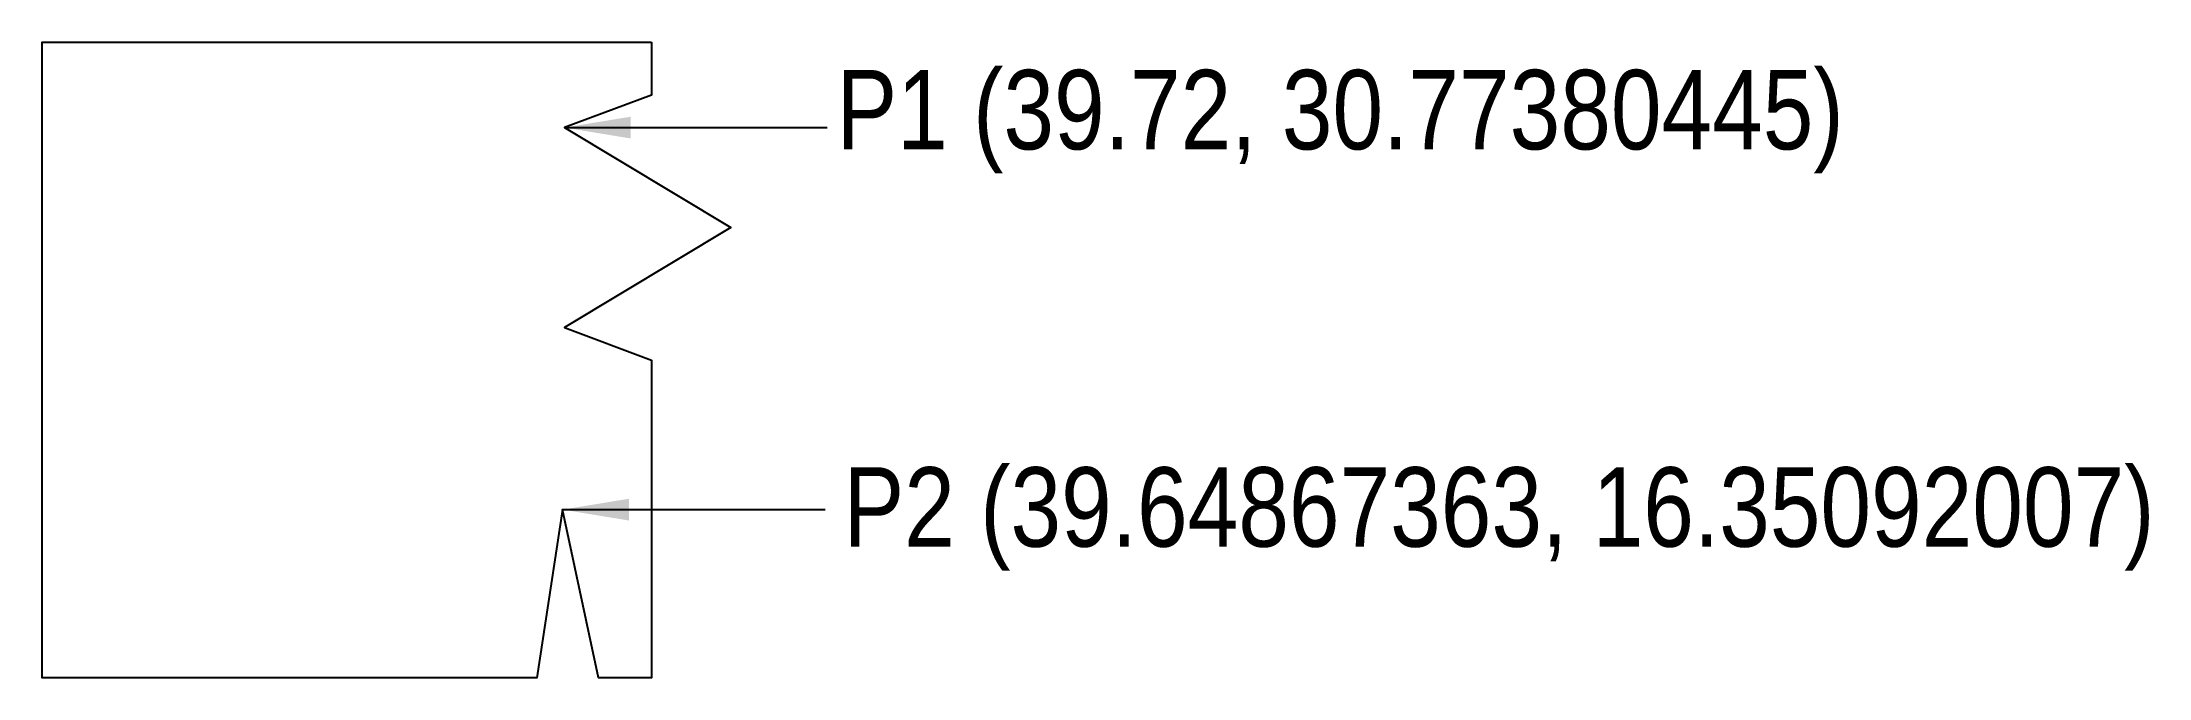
# Model space of a CAD drawing. Header units: millimetres. Extents: x 20 to 99.5, y 10 to 34.
import ezdxf

# ---------------------------------------------------------------- set-up
doc = ezdxf.new("R2010")
doc.units = ezdxf.units.MM
doc.layers.get('0').update_dxf_attribs({"lineweight": 25})
doc.styles.add('textstyle11', font='')
doc.styles.add('textstyle12', font='')
doc.styles.get('textstyle11').set_extended_font_data('Ubuntu Condensed')
doc.styles.get('textstyle12').set_extended_font_data('Ubuntu Condensed')
doc.dimstyles.new('QCADDimStyle', dxfattribs={"dimtxt": 2.5, "dimasz": 2.5, "dimexe": 1.25, "dimexo": 0.625, "dimtad": 1, "dimtoh": 1, "dimdec": 4, "dimdsep": 46, "dimtxsty": 'Standard', "dimcen": 0.09, "dimadec": 0, "dimazin": 2, "dimtfac": 1, "dimtdec": 4, "dimtofl": 0, "dimtmove": 2, "dimatfit": 3, "dimfxl": 1, "dimtolj": 1, "dimtzin": 0, "dimarcsym": 0})

msp = doc.modelspace()

# ---------------------------------------------------------------- linework, layer by layer
at = {"color": 3, "true_color": 0x00ff00, "flags": 128}
msp.add_lwpolyline([(43, 34), (43, 32), (39.72, 30.774), (46, 27), (39.72, 23.226), (43, 22), (43, 10), (41, 10), (39.649, 16.351), (38.676, 10), (20, 10), (20, 34), (43, 34)], dxfattribs=at)

# ---------------------------------------------------------------- texts
at = {"char_height": 3, "attachment_point": 5, "line_spacing_factor": 1.2}
for s, insert, style in [('P1 (39.72, 30.77380445)', (69, 31), 'textstyle11'), ('P2 (39.64867363, 16.35092007)', (75, 16), 'textstyle12')]:
    msp.add_mtext(s, dxfattribs=dict(at, insert=insert, style=style))

# ---------------------------------------------------------------- leaders
for points in [[(39.72, 30.774), (49.638, 30.774)], [(39.649, 16.351), (49.566, 16.351)]]:
    msp.add_leader(points, dimstyle='QCADDimStyle')

doc.saveas('drawing.dxf')
